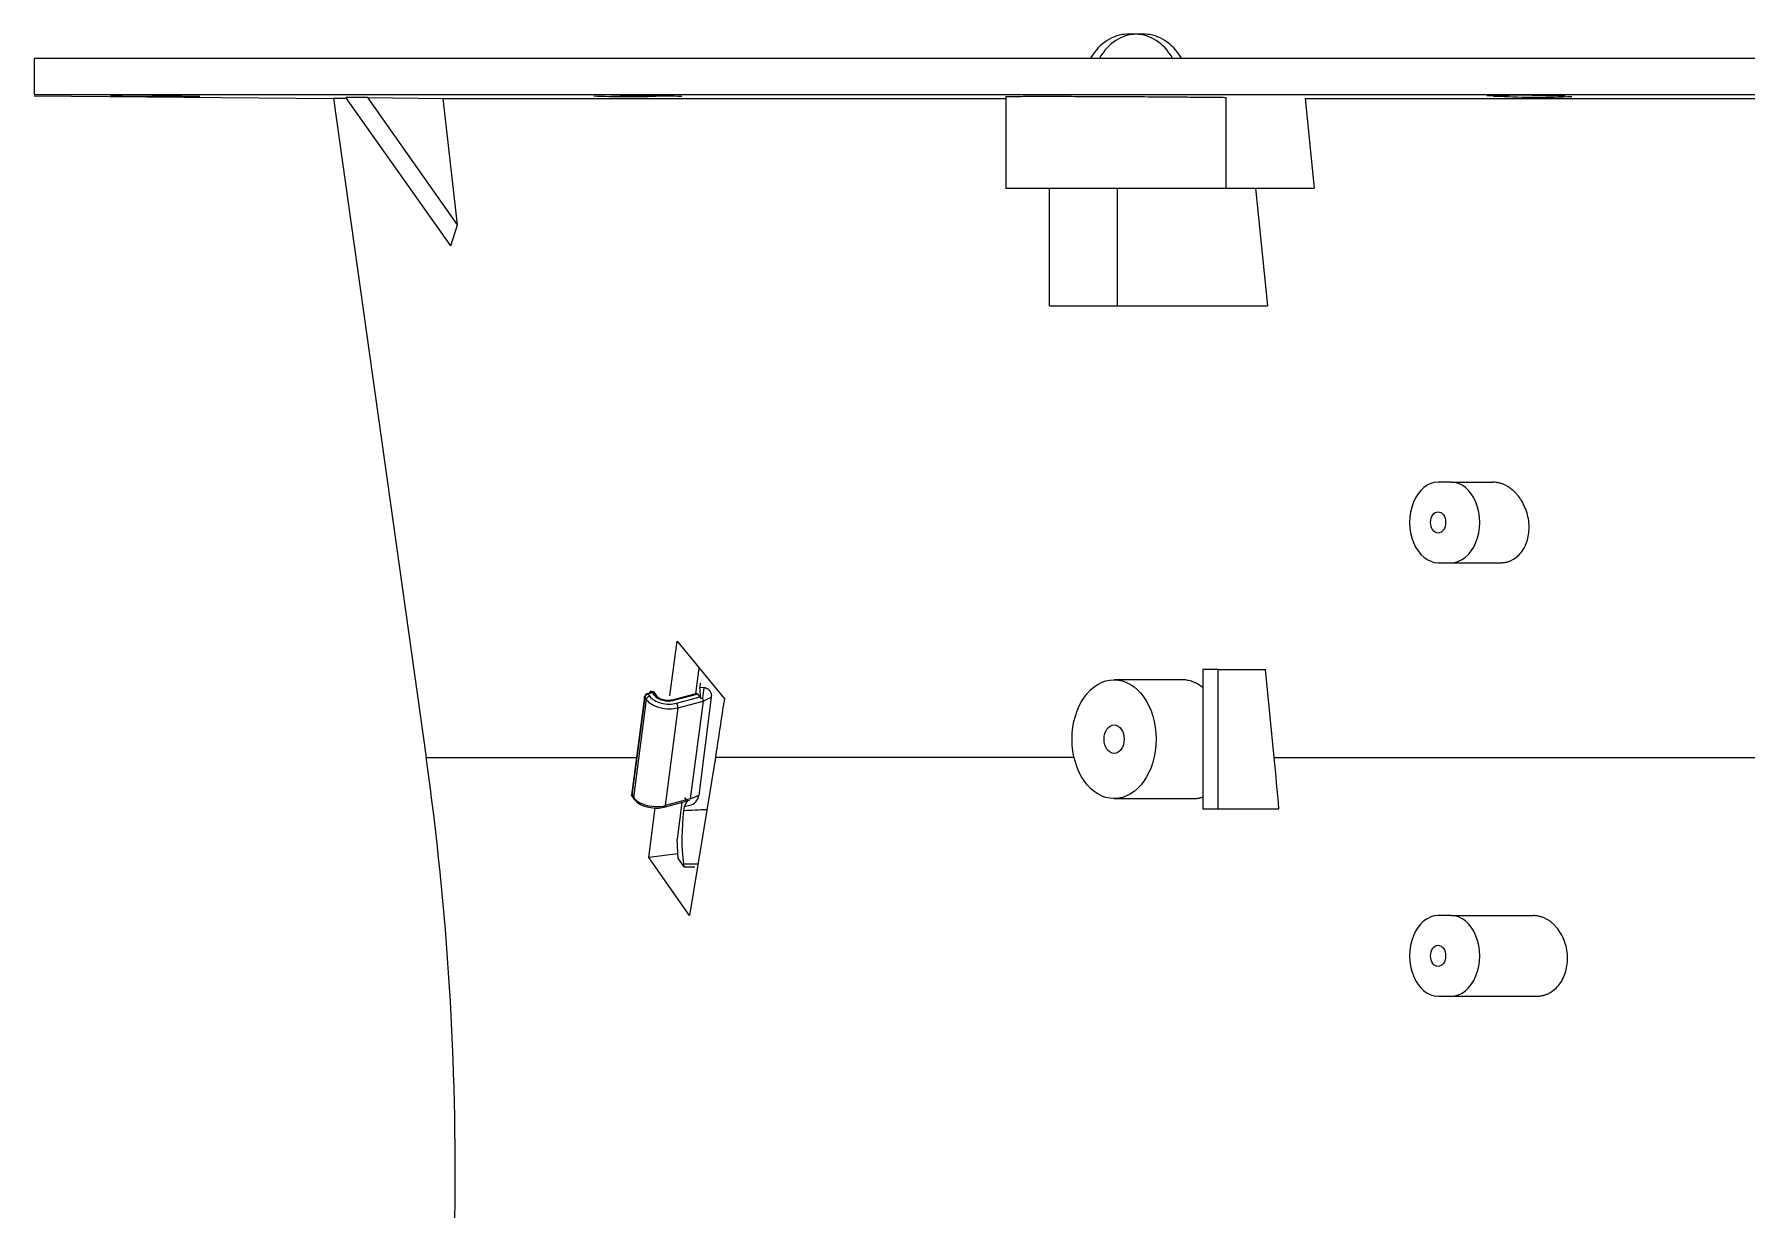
# Model space of a CAD drawing. Header units: millimetres. Extents: x 113490 to 142599, y -20467 to 115.
# Drawn here: x 127192.8 to 127469.4, y -5957.5 to -5766.3 of the extents above; entities that cross this region are included whole.
import ezdxf

# ---------------------------------------------------------------- set-up
doc = ezdxf.new("R2010")
doc.units = ezdxf.units.MM
doc.layers.add('DV1_0', color=7, linetype='Continuous')

msp = doc.modelspace()

# ---------------------------------------------------------------- linework, layer by layer
at = {"layer": 'DV1_0', "color": 7, "linetype": 'Continuous', "lineweight": 15}
for p, q in [((127370.71, -5766.33), (127369.29, -5766.33)), ((127372.12, -5766.33), (127370.71, -5766.33)), ((127192.76, -5770.18), (127577.09, -5770.18)), ((127192.76, -5770.18), (127192.76, -5776.08)), ((127192.76, -5776.08), (127577.09, -5776.08)), ((127192.76, -5776.26), (127241.11, -5776.68)), ((127210.21, -5776.33), (127211.88, -5776.35)), ((127214.37, -5776.35), (127212.71, -5776.33)), ((127243.17, -5776.68), (127241.11, -5776.68)), ((127241.11, -5776.68), (127256.07, -5883.15)), ((127246.62, -5776.55), (127243.07, -5776.53)), ((127260.04, -5800.53), (127243.07, -5776.53)), ((127246.62, -5776.55), (127258.81, -5776.68)), ((127261.14, -5797.09), (127246.62, -5776.55)), ((127261.14, -5797.09), (127258.81, -5776.68)), ((127258.81, -5776.68), (127349.71, -5776.68)), ((127285.97, -5776.33), (127287.38, -5776.35)), ((127294.5, -5776.35), (127293.08, -5776.33)), ((127349.71, -5776.35), (127349.71, -5791.18)), ((127398.02, -5776.68), (127399.49, -5791.18)), ((127398.02, -5776.68), (127582.59, -5776.68)), ((127428.46, -5776.33), (127429.4, -5776.35)), ((127440.05, -5776.35), (127439.1, -5776.33)), ((127349.71, -5791.18), (127385.29, -5791.18)), ((127356.71, -5810.18), (127356.71, -5791.18)), ((127367.73, -5810.18), (127367.73, -5791.18)), ((127385.29, -5791.18), (127399.49, -5791.18)), ((127390.01, -5791.18), (127391.93, -5810.18)), ((127260.04, -5800.53), (127261.14, -5797.09)), ((127356.71, -5810.18), (127367.73, -5810.18)), ((127367.73, -5810.18), (127391.93, -5810.18)), ((127421.62, -5838.68), (127419.5, -5838.68)), ((127421.62, -5838.68), (127428.36, -5838.68)), ((127419.5, -5851.68), (127421.62, -5851.68)), ((127421.62, -5851.68), (127429.66, -5851.68)), ((127295.44, -5873.2), (127296.59, -5864.36)), ((127296.59, -5864.36), (127304.22, -5873.65)), ((127299.63, -5872.84), (127300.16, -5868.7)), ((127381.49, -5868.93), (127381.49, -5891.43)), ((127383.97, -5868.93), (127381.49, -5868.93)), ((127383.97, -5891.43), (127383.97, -5868.93)), ((127383.97, -5868.93), (127391.61, -5868.93)), ((127393.03, -5883.15), (127391.61, -5868.93)), ((127300.34, -5871.14), (127300.26, -5871.79)), ((127300.43, -5873.64), (127300.26, -5871.79)), ((127300.26, -5871.79), (127300.95, -5871.85)), ((127300.72, -5873.58), (127300.95, -5871.85)), ((127378.11, -5870.58), (127367.17, -5870.58)), ((127291.32, -5873.32), (127289.23, -5889.25)), ((127292.12, -5872.75), (127291.87, -5872.89)), ((127293.38, -5873.3), (127292.93, -5872.67)), ((127299.79, -5872.8), (127295.8, -5873.86)), ((127296.49, -5874.39), (127300.3, -5873.37)), ((127300.79, -5874.04), (127298.72, -5889.83)), ((127300.3, -5873.37), (127299.93, -5872.89)), ((127302.1, -5873.41), (127300.1, -5889.22)), ((127300.43, -5873.64), (127300.72, -5873.58)), ((127302.77, -5883.15), (127298.6, -5908.64)), ((127289.21, -5889.3), (127289.7, -5889.99)), ((127292.01, -5899.28), (127293.06, -5891.3)), ((127294.5, -5891.17), (127298.26, -5890.17)), ((127297.35, -5890.41), (127296.58, -5896.31)), ((127297.73, -5891.11), (127297.64, -5891.74)), ((127297.73, -5891.11), (127298.26, -5890.17)), ((127298.59, -5890.9), (127297.73, -5891.11)), ((127297.76, -5889.59), (127298.11, -5890.08)), ((127298.57, -5890.08), (127298.26, -5890.17)), ((127367.17, -5889.78), (127379.99, -5889.78)), ((127381.49, -5891.43), (127383.97, -5891.43)), ((127383.97, -5891.43), (127393.8, -5891.43)), ((127296.76, -5899.51), (127296.58, -5896.31)), ((127296.71, -5898.7), (127292.01, -5899.28)), ((127298.6, -5908.64), (127292.01, -5899.28)), ((127296.76, -5899.51), (127297.65, -5900.8)), ((127297.6, -5900.38), (127297.65, -5900.8)), ((127297.65, -5900.8), (127299.44, -5900.79)), ((127421.62, -5908.68), (127419.5, -5908.68)), ((127421.62, -5908.68), (127434.87, -5908.68)), ((127419.5, -5921.68), (127421.62, -5921.68)), ((127421.62, -5921.68), (127435.54, -5921.68))]:
    msp.add_line(p, q, dxfattribs=at)
at = {"layer": 'DV1_0', "color": 7, "linetype": 'Continuous', "lineweight": 20}
for p, q in [((127385.29, -5791.18), (127385.29, -5776.53)), ((127291.36, -5873.45), (127289.29, -5889.24)), ((127291.61, -5873.8), (127289.54, -5889.59)), ((127291.36, -5873.45), (127291.61, -5873.8)), ((127292.56, -5872.54), (127291.91, -5872.91)), ((127291.91, -5872.91), (127292.17, -5873.27)), ((127293, -5873.16), (127292.56, -5872.54)), ((127299.93, -5872.89), (127296, -5873.94)), ((127296.73, -5875.12), (127300.79, -5874.04)), ((127300.79, -5874.04), (127302.1, -5873.41)), ((127296.73, -5875.12), (127294.66, -5890.91)), ((127256.07, -5883.15), (127290.03, -5883.15)), ((127360.72, -5883.15), (127302.77, -5883.15)), ((127393.03, -5883.15), (128192.45, -5883.15)), ((127289.54, -5889.59), (127289.29, -5889.24)), ((127298.72, -5889.83), (127294.66, -5890.91))]:
    msp.add_line(p, q, dxfattribs=at)
at = {"layer": 'DV1_0', "color": 7, "linetype": 'Continuous', "lineweight": 15}
for centre, radius, start, end in [((127211.23, -5446.41), 329.92, 268.928, 270.2563), ((127213.35, -6102.48), 326.14, 88.9153, 90.259), ((127213.35, -6102.48), 326.14, 88.9153, 89.8176), ((127288.74, -5639.51), 136.89, 267.6502, 271.8182), ((127291.73, -5911.43), 135.15, 87.6205, 91.8421), ((127432.88, -5912.67), 136.48, 87.3879, 92.3102), ((127435.62, -5641.34), 135.15, 267.3627, 272.3333), ((127292.05, -5873.61), 0.712, 101.0726, 167.3225), ((127292.03, -5873.59), 0.692, 100.2639, 168.4553), ((127291.52, -5873.19), 0.0927, 122.6208, 169.9585), ((127299.65, -5873.84), 0.806, 14.7111, 35.6239), ((126779.11, -5950.18), 481.65, 359.1313, 8), ((127292.44, -5887.51), 3.67, 219.3687, 263.8204), ((127293.28, -5886.66), 4.67, 254.6154, 285.1888), ((127298.05, -5888.91), 2.07, 285.1262, 351.1824), ((127333.17, -5896.24), 35.81, 172.7873, 186.6447)]:
    msp.add_arc(centre, radius, start, end, dxfattribs=at)
for centre, major_axis, ratio, start_param, end_param in [((127369.29, -5777.33), (0, -11), 0.707107, 3.141593, 4.004805), ((127370.71, -5777.33), (0, -11), 0.707107, 2.278381, 4.004805), ((127372.12, -5777.33), (0, -11), 0.707107, 2.278381, 3.141593), ((127419.5, -5845.18), (0, 6.5), 0.707107, 0, 3.141593), ((127421.62, -5845.18), (0, -6.5), 0.707107, 0, 3.141593), ((127292.5, -5872.96), (0.245, -0.436), 0.683783, 3.834814, 3.882006), ((127292.94, -5873.62), (-0.447, -0.321), 0.752042, 3.141609, 3.167431), ((127300.49, -5873.77), (-0.142, 0.531), 0.511858, 4.034679, 4.924817), ((128823.97, -5682.32), (-1337.23, -1012.61), 0.745628, -0.658082, -0.651333), ((127055.76, -5950.18), (0, 481.65), 0.707107, -1.448516, -1.43117), ((127419.5, -5915.18), (0, 6.5), 0.707107, 0, 3.141593), ((127421.62, -5915.18), (0, -6.5), 0.707107, 0, 3.141593)]:
    msp.add_ellipse(centre, major_axis=major_axis, ratio=ratio, start_param=start_param, end_param=end_param, dxfattribs=at)
for centre, major_axis in [((127419.5, -5845.18), (0, 1.72)), ((127367.17, -5880.18), (0, -9.6)), ((127367.17, -5880.18), (0, 2.3)), ((127419.5, -5915.18), (0, 1.72))]:
    msp.add_ellipse(centre, major_axis=major_axis, ratio=0.707107, dxfattribs=at)
at = {"layer": 'DV1_0', "color": 7, "linetype": 'Continuous', "lineweight": 20}
for centre, major_axis, ratio, start_param, end_param in [((127292.11, -5873.73), (0.447, 0.321), 0.752042, 0.956582, 2.527378), ((127294.82, -5873.36), (-3.47, 0.45), 0.538646, 0.467722, 2.223735), ((127294.88, -5872.9), (-2.93, 0.38), 0.538646, 0.467722, 2.223735), ((127292.94, -5873.62), (-0.447, -0.321), 0.752042, 3.167431, 4.098174), ((127294.88, -5872.9), (2.03, -0.27), 0.538646, 3.609315, 5.365328), ((127295.94, -5874.39), (0.142, -0.531), 0.511858, 2.463883, 3.147182), ((127296.43, -5874.85), (-0.142, 0.531), 0.511858, 4.034679, 5.605476), ((127290.05, -5889.52), (0.447, 0.321), 0.752042, 2.527378, 3.236395), ((127292.75, -5889.15), (3.47, -0.45), 0.538646, 3.609315, 5.365328), ((127294.36, -5890.64), (-0.142, 0.531), 0.511858, 3.141949, 4.034679), ((127338.25, -5585.85), (-198.47, -304.93), 0.560664, 0.708229, 0.71355)]:
    msp.add_ellipse(centre, major_axis=major_axis, ratio=ratio, start_param=start_param, end_param=end_param, dxfattribs=at)
at = {"layer": 'DV1_0', "color": 7, "linetype": 'Continuous', "lineweight": 15}
for points, knots in [([(127349.71, -5776.4), (127349.71, -5776.4), (127349.71, -5776.4), (127349.79, -5776.39), (127350.1, -5776.38), (127350.61, -5776.37), (127351.3, -5776.36), (127352.18, -5776.36), (127353.24, -5776.35), (127354.46, -5776.35), (127355.83, -5776.35), (127357.35, -5776.35), (127358.99, -5776.35), (127360.74, -5776.36), (127362.59, -5776.36), (127364.51, -5776.37), (127366.49, -5776.38), (127368.52, -5776.39), (127370.56, -5776.4), (127372.6, -5776.41), (127374.63, -5776.43), (127376.62, -5776.44), (127378.55, -5776.46), (127380.1, -5776.47), (127381.29, -5776.48), (127382.15, -5776.49), (127382.99, -5776.5), (127383.71, -5776.51), (127384.31, -5776.51), (127384.81, -5776.52), (127385.13, -5776.52), (127385.29, -5776.53)], [0.2472901, 0.2472901, 0.2472901, 0.2472901, 0.2494857, 0.2808011, 0.3121159, 0.3434302, 0.3747442, 0.406058, 0.4373719, 0.468686, 0.5000004, 0.5313148, 0.5626289, 0.5939428, 0.6252566, 0.6565706, 0.6878849, 0.7191997, 0.7505151, 0.781831, 0.8131466, 0.8444622, 0.8757776, 0.9070927, 0.9227216, 0.9383362, 0.9538319, 0.96932, 0.9795547, 0.9897779, 1, 1, 1, 1]), ([(127429.66, -5851.68), (127429.73, -5851.68), (127429.87, -5851.68), (127430.07, -5851.66), (127430.27, -5851.63), (127430.47, -5851.6), (127430.66, -5851.55), (127430.85, -5851.5), (127431.04, -5851.43), (127431.22, -5851.36), (127431.39, -5851.28), (127431.8, -5851.07), (127432.41, -5850.63), (127433.11, -5849.83), (127433.66, -5848.85), (127434.03, -5847.74), (127434.21, -5846.52), (127434.2, -5845.24), (127433.98, -5843.96), (127433.56, -5842.72), (127433.07, -5841.77), (127432.59, -5841.08), (127432.07, -5840.44), (127431.48, -5839.88), (127430.86, -5839.44), (127430.37, -5839.16), (127429.87, -5838.95), (127429.42, -5838.81), (127429.03, -5838.73), (127428.69, -5838.69), (127428.47, -5838.68), (127428.36, -5838.68)], [0, 0, 0, 0, 0.012899, 0.025688, 0.038366, 0.050933, 0.063391, 0.07574, 0.08798, 0.100112, 0.112135, 0.124051, 0.185925, 0.24681, 0.30786, 0.369642, 0.431529, 0.493906, 0.556793, 0.620111, 0.68373, 0.715632, 0.747535, 0.811159, 0.844117, 0.874558, 0.906802, 0.937519, 0.958783, 0.979609, 1, 1, 1, 1]), ([(127300.95, -5871.85), (127300.98, -5871.86), (127301.04, -5871.86), (127301.13, -5871.88), (127301.24, -5871.91), (127301.35, -5871.95), (127301.51, -5872.03), (127301.69, -5872.15), (127301.87, -5872.35), (127302.01, -5872.58), (127302.08, -5872.8), (127302.11, -5872.98), (127302.12, -5873.12), (127302.12, -5873.26), (127302.11, -5873.36), (127302.1, -5873.41)], [0, 0, 0, 0, 0.039235, 0.078538, 0.118067, 0.177125, 0.2366, 0.357293, 0.4825, 0.6129, 0.742179, 0.806332, 0.871026, 0.935456, 1, 1, 1, 1]), ([(127381.5, -5871.86), (127381.39, -5871.77), (127381.03, -5871.51), (127380.41, -5871.14), (127379.65, -5870.82), (127378.88, -5870.62), (127378.37, -5870.59), (127378.11, -5870.58)], [0.7236398, 0.7236398, 0.7236398, 0.7236398, 0.7525917, 0.8147117, 0.8762961, 0.9380165, 1, 1, 1, 1]), ([(127291.35, -5873.45), (127291.34, -5873.43), (127291.31, -5873.39), (127291.31, -5873.34), (127291.31, -5873.29), (127291.34, -5873.23), (127291.39, -5873.2), (127291.42, -5873.18), (127291.43, -5873.18)], [0, 0, 0, 0, 0.201523, 0.368815, 0.500323, 0.745138, 0.906306, 1, 1, 1, 1]), ([(127291.91, -5872.91), (127291.89, -5872.9), (127291.86, -5872.88), (127291.81, -5872.87), (127291.76, -5872.86), (127291.72, -5872.86), (127291.68, -5872.86), (127291.65, -5872.87), (127291.61, -5872.89), (127291.56, -5872.92), (127291.52, -5872.98), (127291.49, -5873.04), (127291.48, -5873.1), (127291.47, -5873.12)], [0, 0, 0, 0, 0.086143, 0.169244, 0.247969, 0.321191, 0.38803, 0.447857, 0.500268, 0.640536, 0.750177, 0.905085, 1, 1, 1, 1]), ([(127292.56, -5872.54), (127292.52, -5872.52), (127292.44, -5872.48), (127292.34, -5872.48), (127292.26, -5872.5), (127292.2, -5872.54), (127292.16, -5872.59), (127292.14, -5872.65), (127292.13, -5872.69), (127292.12, -5872.73), (127292.12, -5872.75), (127292.12, -5872.75)], [0, 0, 0, 0, 0.197059, 0.365238, 0.497386, 0.647095, 0.764164, 0.853769, 0.920429, 0.967815, 1, 1, 1, 1]), ([(127292.15, -5872.77), (127292.15, -5872.77), (127292.15, -5872.76), (127292.14, -5872.75), (127292.13, -5872.75), (127292.13, -5872.75), (127292.12, -5872.75)], [0, 0, 0, 0, 0.230264, 0.472196, 0.728062, 1, 1, 1, 1]), ([(127292.99, -5872.92), (127292.98, -5872.91), (127292.96, -5872.88), (127292.92, -5872.85), (127292.87, -5872.81), (127292.82, -5872.79), (127292.76, -5872.76), (127292.71, -5872.75), (127292.65, -5872.73), (127292.58, -5872.72), (127292.5, -5872.71), (127292.38, -5872.71), (127292.28, -5872.72), (127292.2, -5872.75), (127292.16, -5872.77), (127292.15, -5872.77)], [0, 0, 0, 0, 0.07061, 0.141186, 0.21047, 0.277237, 0.34039, 0.39902, 0.452444, 0.500197, 0.609862, 0.700241, 0.842998, 0.940535, 1, 1, 1, 1]), ([(127292.99, -5872.92), (127292.99, -5872.88), (127293, -5872.81), (127292.96, -5872.7), (127292.91, -5872.64), (127292.87, -5872.61), (127292.86, -5872.59), (127292.83, -5872.58), (127292.8, -5872.57), (127292.77, -5872.55), (127292.73, -5872.54), (127292.68, -5872.53), (127292.62, -5872.53), (127292.58, -5872.54), (127292.56, -5872.54)], [0, 0, 0, 0, 0.152039, 0.318053, 0.497954, 0.525089, 0.559444, 0.600975, 0.649645, 0.705412, 0.768269, 0.838241, 0.915443, 1, 1, 1, 1]), ([(127292.93, -5872.67), (127292.92, -5872.65), (127292.89, -5872.62), (127292.83, -5872.58), (127292.75, -5872.55), (127292.66, -5872.53), (127292.59, -5872.54), (127292.56, -5872.54)], [0.3917789, 0.3917789, 0.3917789, 0.3917789, 0.4878524, 0.605736, 0.7303897, 0.8618117, 1, 1, 1, 1]), ([(127295.8, -5873.86), (127295.63, -5873.9), (127295.34, -5873.95), (127294.76, -5873.93), (127294.2, -5873.81), (127293.74, -5873.61), (127293.48, -5873.42), (127293.41, -5873.33), (127293.38, -5873.3)], [0, 0, 0, 0, 0.177749, 0.364068, 0.557008, 0.74841, 0.910809, 1, 1, 1, 1]), ([(127299.64, -5873.05), (127299.64, -5873.03), (127299.64, -5872.99), (127299.66, -5872.94), (127299.68, -5872.89), (127299.71, -5872.84), (127299.74, -5872.81), (127299.79, -5872.8), (127299.83, -5872.81), (127299.87, -5872.83), (127299.9, -5872.86), (127299.92, -5872.88), (127299.93, -5872.89)], [0, 0, 0, 0, 0.082486, 0.164374, 0.247106, 0.371119, 0.495739, 0.621013, 0.746888, 0.873236, 0.936526, 1, 1, 1, 1]), ([(127289.29, -5889.24), (127289.28, -5889.23), (127289.27, -5889.2), (127289.25, -5889.17), (127289.25, -5889.14), (127289.25, -5889.11), (127289.26, -5889.07), (127289.29, -5889.01), (127289.35, -5888.98), (127289.36, -5888.97)], [0, 0, 0, 0, 0.120391, 0.231498, 0.332292, 0.422166, 0.500859, 0.821749, 1, 1, 1, 1]), ([(127289.29, -5889.24), (127289.29, -5889.26), (127289.28, -5889.3), (127289.29, -5889.36), (127289.31, -5889.42), (127289.34, -5889.48), (127289.38, -5889.54), (127289.45, -5889.58), (127289.52, -5889.61), (127289.62, -5889.63), (127289.69, -5889.62), (127289.72, -5889.61)], [0, 0, 0, 0, 0.084031, 0.17483, 0.272399, 0.37674, 0.487852, 0.605736, 0.73039, 0.861812, 1, 1, 1, 1]), ([(127289.36, -5888.97), (127289.36, -5888.97), (127289.36, -5888.98), (127289.37, -5888.99), (127289.38, -5888.99), (127289.39, -5888.99), (127289.4, -5888.99)], [0, 0, 0, 0, 0.229609, 0.471829, 0.728302, 1, 1, 1, 1]), ([(127289.72, -5889.61), (127289.68, -5889.59), (127289.61, -5889.54), (127289.52, -5889.44), (127289.46, -5889.34), (127289.41, -5889.25), (127289.38, -5889.16), (127289.38, -5889.1), (127289.38, -5889.05), (127289.39, -5889.01), (127289.39, -5889), (127289.4, -5888.99)], [0, 0, 0, 0, 0.198932, 0.36817, 0.495785, 0.64361, 0.761108, 0.851731, 0.919461, 0.967679, 1, 1, 1, 1]), ([(127298.26, -5890.17), (127298.25, -5890.17), (127298.24, -5890.17), (127298.21, -5890.16), (127298.18, -5890.15), (127298.15, -5890.12), (127298.13, -5890.09), (127298.11, -5890.08)], [0, 0, 0, 0, 0.165506, 0.33096, 0.498252, 0.748284, 1, 1, 1, 1]), ([(127379.99, -5889.78), (127380.06, -5889.78), (127380.21, -5889.78), (127380.42, -5889.76), (127380.64, -5889.73), (127380.85, -5889.69), (127381.07, -5889.65), (127381.28, -5889.58), (127381.43, -5889.53), (127381.5, -5889.51), (127381.51, -5889.51)], [0, 0, 0, 0, 0.0264673, 0.0530731, 0.0798178, 0.1067017, 0.1337251, 0.1608883, 0.1881915, 0.1899088, 0.1899088, 0.1899088, 0.1899088]), ([(127435.54, -5921.68), (127435.6, -5921.68), (127435.72, -5921.68), (127435.89, -5921.67), (127436.06, -5921.65), (127436.23, -5921.62), (127436.38, -5921.59), (127436.66, -5921.53), (127437.03, -5921.41), (127437.66, -5921.11), (127438.38, -5920.61), (127439.13, -5919.79), (127439.72, -5918.82), (127440.15, -5917.7), (127440.39, -5916.48), (127440.43, -5915.21), (127440.27, -5913.94), (127439.91, -5912.71), (127439.36, -5911.57), (127438.78, -5910.74), (127438.24, -5910.16), (127437.8, -5909.77), (127437.34, -5909.44), (127436.85, -5909.16), (127436.37, -5908.95), (127435.92, -5908.81), (127435.54, -5908.73), (127435.2, -5908.69), (127434.98, -5908.68), (127434.87, -5908.68)], [0, 0, 0, 0, 0.011069, 0.021898, 0.032488, 0.042837, 0.052947, 0.062818, 0.094882, 0.1254, 0.189439, 0.249637, 0.312116, 0.373091, 0.43448, 0.496683, 0.558857, 0.621378, 0.684242, 0.747373, 0.779035, 0.810709, 0.844921, 0.874012, 0.906983, 0.937137, 0.958784, 0.979738, 1, 1, 1, 1])]:
    msp.add_open_spline(points, degree=3, knots=knots, dxfattribs=at)
at = {"layer": 'DV1_0', "color": 7, "linetype": 'Continuous', "lineweight": 20}
for points in [[(127301.36, -5891.58), (127300.12, -5891.63), (127298.88, -5891.69), (127297.64, -5891.74)], [(127299.94, -5900.39), (127299.16, -5900.38), (127298.38, -5900.38), (127297.6, -5900.38)]]:
    msp.add_open_spline(points, degree=3, dxfattribs=at)

doc.saveas('drawing.dxf')
